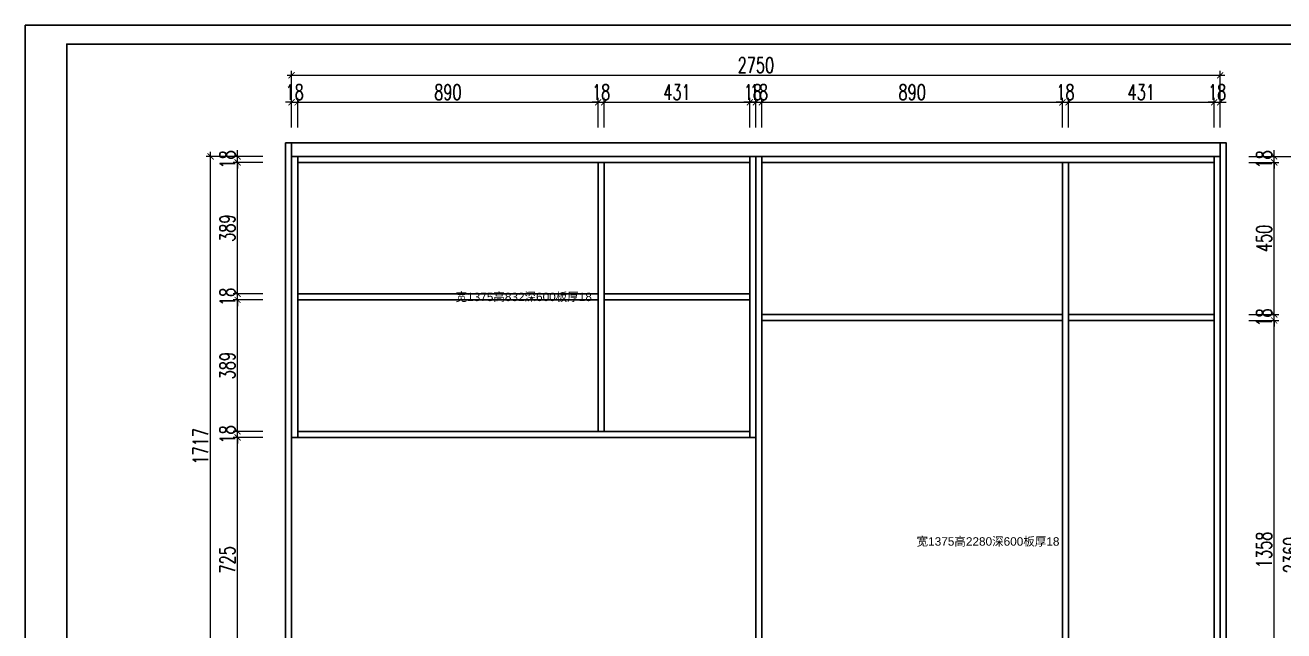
# Model space of a CAD drawing. Header units: millimetres. Extents: x 102153 to 107767, y -22780 to -14924.
# Drawn here: x 102153 to 105881, y -16717 to -14924 of the extents above; entities that cross this region are included whole.
import ezdxf
from ezdxf.enums import TextEntityAlignment as Align

# ---------------------------------------------------------------- set-up
doc = ezdxf.new("R2010")
doc.units = ezdxf.units.MM
doc.header["$LTSCALE"] = 2
for name, color, linetype in [('0-标注', 7, 'Continuous'), ('Layer_CabinetText', 3, 'Continuous'), ('y-打印层', 7, 'Continuous'), ('图框', 7, 'Continuous'), ('柜体', 7, 'Continuous'), ('柜体结构', 255, 'Continuous')]:
    doc.layers.add(name, color=color, linetype=linetype)
doc.styles.add('DIMTEXT', font='simplex.shx', dxfattribs={"width": 0.7, "bigfont": 'gbcbig.shx'})
doc.styles.get("Standard").update_dxf_attribs({"font": 'arial.ttf'})
doc.styles.add('上品专用', font='SimSun.ttf')
doc.styles.add('图纸目录', font='SimSun.ttf', dxfattribs={"width": 0.7})
doc.styles.add('文字', font='SimSun.ttf', dxfattribs={"width": 0.7})
doc.dimstyles.new('雷神标注', dxfattribs={"dimscale": 15, "dimtxt": 3, "dimasz": 1.2, "dimexe": 0.9, "dimexo": 1, "dimgap": 0.5, "dimtad": 1, "dimdec": 0, "dimzin": 13, "dimdsep": 46, "dimtxsty": 'DIMTEXT', "dimblk1": 'ARCHTICK', "dimblk2": 'ARCHTICK', "dimsah": 1, "dimcen": 2, "dimdle": 0.9, "dimclrd": 1, "dimclre": 1, "dimclrt": 1, "dimadec": 1, "dimazin": 0, "dimtfac": 1, "dimtdec": 0, "dimtix": 1, "dimtmove": 1, "dimatfit": 3, "dimfxl": 5, "dimfxlon": 1, "dimtolj": 1, "dimtzin": 13, "dimlwd": 5, "dimlwe": 5, "dimarcsym": 0})

# ---------------------------------------------------------------- blocks, each defined once
blk = doc.blocks.new('_ARCHTICK')
at = {"color": 0, "linetype": 'ByBlock', "const_width": 0.15}
blk.add_lwpolyline([(-0.5, -0.5), (0.5, 0.5)], dxfattribs=at)
blk = doc.blocks.new('*D16')
at = {"layer": '0-标注', "color": 1, "lineweight": 5, "transparency": 16777216}
for p, q in [((102782.5, -16882.5), (102782.5, -16130.5)), ((102857.5, -16144), (102769, -16144)), ((102857.5, -16869), (102769, -16869))]:
    blk.add_line(p, q, dxfattribs=at)
at = {"layer": 'Defpoints', "color": 0, "transparency": 16777216}
for p in [(102782.5, -16144), (102942.5, -16144), (102942.5, -16869)]:
    blk.add_point(p, dxfattribs=at)
at = {"layer": '0-标注', "color": 1, "lineweight": 5, "transparency": 16777216, "xscale": 17.99999999999999, "yscale": 17.99999999999999, "zscale": 17.99999999999999}
for p, rotation in [((102782.5, -16144), 90), ((102782.5, -16869), 270)]:
    blk.add_blockref('_ARCHTICK', p, dxfattribs=dict(at, rotation=rotation))
at = {"layer": '0-标注', "color": 1, "transparency": 16777216, "insert": (102752.5, -16506.5), "char_height": 45, "attachment_point": 5, "rotation": 90, "style": 'DIMTEXT'}
blk.add_mtext('\\A1;725', dxfattribs=at)
blk = doc.blocks.new('*D17')
at = {"layer": '0-标注', "color": 1, "lineweight": 5, "transparency": 16777216}
for p, q in [((102857.5, -16126), (102769, -16126)), ((102782.5, -16126), (102782.5, -16108)), ((102782.5, -16144), (102782.5, -16126)), ((102857.5, -16144), (102769, -16144)), ((102782.5, -16144), (102782.5, -16162))]:
    blk.add_line(p, q, dxfattribs=at)
at = {"layer": 'Defpoints', "color": 0, "transparency": 16777216}
for p in [(102782.5, -16126), (102942.5, -16126), (102942.5, -16144)]:
    blk.add_point(p, dxfattribs=at)
at = {"layer": '0-标注', "color": 1, "lineweight": 5, "transparency": 16777216, "xscale": 17.99999999999999, "yscale": 17.99999999999999, "zscale": 17.99999999999999}
for p, rotation in [((102782.5, -16126), 270), ((102782.5, -16144), 90)]:
    blk.add_blockref('_ARCHTICK', p, dxfattribs=dict(at, rotation=rotation))
at = {"layer": '0-标注', "color": 1, "transparency": 16777216, "insert": (102752.5, -16135), "char_height": 45, "attachment_point": 5, "rotation": 90, "style": 'DIMTEXT'}
blk.add_mtext('\\A1;18', dxfattribs=at)
blk = doc.blocks.new('*D18')
at = {"layer": '0-标注', "color": 1, "lineweight": 5, "transparency": 16777216}
for p, q in [((102782.5, -16139.5), (102782.5, -15723.5)), ((102857.5, -15737), (102769, -15737)), ((102857.5, -16126), (102769, -16126))]:
    blk.add_line(p, q, dxfattribs=at)
at = {"layer": 'Defpoints', "color": 0, "transparency": 16777216}
for p in [(102782.5, -15737), (102942.5, -15737), (102942.5, -16126)]:
    blk.add_point(p, dxfattribs=at)
at = {"layer": '0-标注', "color": 1, "lineweight": 5, "transparency": 16777216, "xscale": 17.99999999999999, "yscale": 17.99999999999999, "zscale": 17.99999999999999}
for p, rotation in [((102782.5, -15737), 90), ((102782.5, -16126), 270)]:
    blk.add_blockref('_ARCHTICK', p, dxfattribs=dict(at, rotation=rotation))
at = {"layer": '0-标注', "color": 1, "transparency": 16777216, "insert": (102752.5, -15931.5), "char_height": 45, "attachment_point": 5, "rotation": 90, "style": 'DIMTEXT'}
blk.add_mtext('\\A1;389', dxfattribs=at)
blk = doc.blocks.new('*D19')
at = {"layer": '0-标注', "color": 1, "lineweight": 5, "transparency": 16777216}
for p, q in [((102857.5, -15719), (102769, -15719)), ((102782.5, -15719), (102782.5, -15701)), ((102782.5, -15737), (102782.5, -15719)), ((102857.5, -15737), (102769, -15737)), ((102782.5, -15737), (102782.5, -15755))]:
    blk.add_line(p, q, dxfattribs=at)
at = {"layer": 'Defpoints', "color": 0, "transparency": 16777216}
for p in [(102782.5, -15719), (102942.5, -15719), (102942.5, -15737)]:
    blk.add_point(p, dxfattribs=at)
at = {"layer": '0-标注', "color": 1, "lineweight": 5, "transparency": 16777216, "xscale": 17.99999999999999, "yscale": 17.99999999999999, "zscale": 17.99999999999999}
for p, rotation in [((102782.5, -15719), 270), ((102782.5, -15737), 90)]:
    blk.add_blockref('_ARCHTICK', p, dxfattribs=dict(at, rotation=rotation))
at = {"layer": '0-标注', "color": 1, "transparency": 16777216, "insert": (102752.5, -15728), "char_height": 45, "attachment_point": 5, "rotation": 90, "style": 'DIMTEXT'}
blk.add_mtext('\\A1;18', dxfattribs=at)
blk = doc.blocks.new('*D20')
at = {"layer": '0-标注', "color": 1, "lineweight": 5, "transparency": 16777216}
for p, q in [((102782.5, -15732.5), (102782.5, -15316.5)), ((102857.5, -15330), (102769, -15330)), ((102857.5, -15719), (102769, -15719))]:
    blk.add_line(p, q, dxfattribs=at)
at = {"layer": 'Defpoints', "color": 0, "transparency": 16777216}
for p in [(102782.5, -15330), (102942.5, -15330), (102942.5, -15719)]:
    blk.add_point(p, dxfattribs=at)
at = {"layer": '0-标注', "color": 1, "lineweight": 5, "transparency": 16777216, "xscale": 17.99999999999999, "yscale": 17.99999999999999, "zscale": 17.99999999999999}
for p, rotation in [((102782.5, -15330), 90), ((102782.5, -15719), 270)]:
    blk.add_blockref('_ARCHTICK', p, dxfattribs=dict(at, rotation=rotation))
at = {"layer": '0-标注', "color": 1, "transparency": 16777216, "insert": (102752.5, -15524.5), "char_height": 45, "attachment_point": 5, "rotation": 90, "style": 'DIMTEXT'}
blk.add_mtext('\\A1;389', dxfattribs=at)
blk = doc.blocks.new('*D21')
at = {"layer": '0-标注', "color": 1, "lineweight": 5, "transparency": 16777216}
for p, q in [((102857.5, -15312), (102769, -15312)), ((102782.5, -15312), (102782.5, -15294)), ((102782.5, -15330), (102782.5, -15312)), ((102857.5, -15330), (102769, -15330)), ((102782.5, -15330), (102782.5, -15348))]:
    blk.add_line(p, q, dxfattribs=at)
at = {"layer": 'Defpoints', "color": 0, "transparency": 16777216}
for p in [(102782.5, -15312), (102942.5, -15312), (102942.5, -15330)]:
    blk.add_point(p, dxfattribs=at)
at = {"layer": '0-标注', "color": 1, "lineweight": 5, "transparency": 16777216, "xscale": 17.99999999999999, "yscale": 17.99999999999999, "zscale": 17.99999999999999}
for p, rotation in [((102782.5, -15312), 270), ((102782.5, -15330), 90)]:
    blk.add_blockref('_ARCHTICK', p, dxfattribs=dict(at, rotation=rotation))
at = {"layer": '0-标注', "color": 1, "transparency": 16777216, "insert": (102752.5, -15321), "char_height": 45, "attachment_point": 5, "rotation": 90, "style": 'DIMTEXT'}
blk.add_mtext('\\A1;18', dxfattribs=at)
blk = doc.blocks.new('*D22')
at = {"layer": '0-标注', "color": 1, "lineweight": 5, "transparency": 16777216}
for p, q in [((102777.5, -15312), (102689, -15312)), ((102702.5, -17042.5), (102702.5, -15298.5)), ((102777.5, -17029), (102689, -17029))]:
    blk.add_line(p, q, dxfattribs=at)
at = {"layer": 'Defpoints', "color": 0, "transparency": 16777216}
for p in [(102702.5, -15312), (102942.5, -15312), (102942.5, -17029)]:
    blk.add_point(p, dxfattribs=at)
at = {"layer": '0-标注', "color": 1, "lineweight": 5, "transparency": 16777216, "xscale": 17.99999999999999, "yscale": 17.99999999999999, "zscale": 17.99999999999999}
for p, rotation in [((102702.5, -15312), 90), ((102702.5, -17029), 270)]:
    blk.add_blockref('_ARCHTICK', p, dxfattribs=dict(at, rotation=rotation))
at = {"layer": '0-标注', "color": 1, "transparency": 16777216, "insert": (102672.5, -16170.5), "char_height": 45, "attachment_point": 5, "rotation": 90, "style": 'DIMTEXT'}
blk.add_mtext('\\A1;1717', dxfattribs=at)
blk = doc.blocks.new('*D23')
at = {"layer": '0-标注', "color": 1, "lineweight": 5, "transparency": 16777216}
for p, q in [((102942.5, -15152), (102924.5, -15152)), ((102942.5, -15227), (102942.5, -15138.5)), ((102942.5, -15152), (102960.5, -15152)), ((102960.5, -15227), (102960.5, -15138.5)), ((102960.5, -15152), (102978.5, -15152))]:
    blk.add_line(p, q, dxfattribs=at)
at = {"layer": 'Defpoints', "color": 0, "transparency": 16777216}
for p in [(102960.5, -15152), (102942.5, -15312), (102960.5, -15312)]:
    blk.add_point(p, dxfattribs=at)
at = {"layer": '0-标注', "color": 1, "lineweight": 5, "transparency": 16777216, "xscale": 17.99999999999999, "yscale": 17.99999999999999, "zscale": 17.99999999999999}
blk.add_blockref('_ARCHTICK', (102942.5, -15152), dxfattribs=at)
at = {"layer": '0-标注', "color": 1, "lineweight": 5, "transparency": 16777216, "xscale": 17.99999999999999, "yscale": 17.99999999999999, "zscale": 17.99999999999999, "rotation": 180}
blk.add_blockref('_ARCHTICK', (102960.5, -15152), dxfattribs=at)
at = {"layer": '0-标注', "color": 1, "transparency": 16777216, "insert": (102951.5, -15122), "char_height": 45, "attachment_point": 5, "style": 'DIMTEXT'}
blk.add_mtext('\\A1;18', dxfattribs=at)
blk = doc.blocks.new('*D24')
at = {"layer": '0-标注', "color": 1, "lineweight": 5, "transparency": 16777216}
for p, q in [((102947, -15152), (103863.7, -15152)), ((102960.5, -15227), (102960.5, -15138.5)), ((103850.2, -15227), (103850.2, -15138.5))]:
    blk.add_line(p, q, dxfattribs=at)
at = {"layer": 'Defpoints', "color": 0, "transparency": 16777216}
for p in [(103850.2, -15152), (102960.5, -15312), (103850.2, -15312)]:
    blk.add_point(p, dxfattribs=at)
at = {"layer": '0-标注', "color": 1, "lineweight": 5, "transparency": 16777216, "xscale": 17.99999999999999, "yscale": 17.99999999999999, "zscale": 17.99999999999999, "rotation": 180}
blk.add_blockref('_ARCHTICK', (102960.5, -15152), dxfattribs=at)
at = {"layer": '0-标注', "color": 1, "lineweight": 5, "transparency": 16777216, "xscale": 17.99999999999999, "yscale": 17.99999999999999, "zscale": 17.99999999999999}
blk.add_blockref('_ARCHTICK', (103850.2, -15152), dxfattribs=at)
at = {"layer": '0-标注', "color": 1, "transparency": 16777216, "insert": (103405.3, -15122), "char_height": 45, "attachment_point": 5, "style": 'DIMTEXT'}
blk.add_mtext('\\A1;890', dxfattribs=at)
blk = doc.blocks.new('*D25')
at = {"layer": '0-标注', "color": 1, "lineweight": 5, "transparency": 16777216}
for p, q in [((103850.2, -15152), (103832.2, -15152)), ((103850.2, -15227), (103850.2, -15138.5)), ((103850.2, -15152), (103868.2, -15152)), ((103868.2, -15227), (103868.2, -15138.5)), ((103868.2, -15152), (103886.2, -15152))]:
    blk.add_line(p, q, dxfattribs=at)
at = {"layer": 'Defpoints', "color": 0, "transparency": 16777216}
for p in [(103868.2, -15152), (103850.2, -15312), (103868.2, -15312)]:
    blk.add_point(p, dxfattribs=at)
at = {"layer": '0-标注', "color": 1, "lineweight": 5, "transparency": 16777216, "xscale": 17.99999999999999, "yscale": 17.99999999999999, "zscale": 17.99999999999999}
blk.add_blockref('_ARCHTICK', (103850.2, -15152), dxfattribs=at)
at = {"layer": '0-标注', "color": 1, "lineweight": 5, "transparency": 16777216, "xscale": 17.99999999999999, "yscale": 17.99999999999999, "zscale": 17.99999999999999, "rotation": 180}
blk.add_blockref('_ARCHTICK', (103868.2, -15152), dxfattribs=at)
at = {"layer": '0-标注', "color": 1, "transparency": 16777216, "insert": (103859.2, -15122), "char_height": 45, "attachment_point": 5, "style": 'DIMTEXT'}
blk.add_mtext('\\A1;18', dxfattribs=at)
blk = doc.blocks.new('*D26')
at = {"layer": '0-标注', "color": 1, "lineweight": 5, "transparency": 16777216}
for p, q in [((103854.7, -15152), (104313, -15152)), ((103868.2, -15227), (103868.2, -15138.5)), ((104299.5, -15227), (104299.5, -15138.5))]:
    blk.add_line(p, q, dxfattribs=at)
at = {"layer": 'Defpoints', "color": 0, "transparency": 16777216}
for p in [(104299.5, -15152), (103868.2, -15312), (104299.5, -15312)]:
    blk.add_point(p, dxfattribs=at)
at = {"layer": '0-标注', "color": 1, "lineweight": 5, "transparency": 16777216, "xscale": 17.99999999999999, "yscale": 17.99999999999999, "zscale": 17.99999999999999, "rotation": 180}
blk.add_blockref('_ARCHTICK', (103868.2, -15152), dxfattribs=at)
at = {"layer": '0-标注', "color": 1, "lineweight": 5, "transparency": 16777216, "xscale": 17.99999999999999, "yscale": 17.99999999999999, "zscale": 17.99999999999999}
blk.add_blockref('_ARCHTICK', (104299.5, -15152), dxfattribs=at)
at = {"layer": '0-标注', "color": 1, "transparency": 16777216, "insert": (104083.8, -15122), "char_height": 45, "attachment_point": 5, "style": 'DIMTEXT'}
blk.add_mtext('\\A1;431', dxfattribs=at)
blk = doc.blocks.new('*D27')
at = {"layer": '0-标注', "color": 1, "lineweight": 5, "transparency": 16777216}
for p, q in [((104299.5, -15152), (104281.5, -15152)), ((104299.5, -15227), (104299.5, -15138.5)), ((104299.5, -15152), (104317.5, -15152)), ((104317.5, -15227), (104317.5, -15138.5)), ((104317.5, -15152), (104335.5, -15152))]:
    blk.add_line(p, q, dxfattribs=at)
at = {"layer": 'Defpoints', "color": 0, "transparency": 16777216}
for p in [(104317.5, -15152), (104299.5, -15312), (104317.5, -15312)]:
    blk.add_point(p, dxfattribs=at)
at = {"layer": '0-标注', "color": 1, "lineweight": 5, "transparency": 16777216, "xscale": 17.99999999999999, "yscale": 17.99999999999999, "zscale": 17.99999999999999}
blk.add_blockref('_ARCHTICK', (104299.5, -15152), dxfattribs=at)
at = {"layer": '0-标注', "color": 1, "lineweight": 5, "transparency": 16777216, "xscale": 17.99999999999999, "yscale": 17.99999999999999, "zscale": 17.99999999999999, "rotation": 180}
blk.add_blockref('_ARCHTICK', (104317.5, -15152), dxfattribs=at)
at = {"layer": '0-标注', "color": 1, "transparency": 16777216, "insert": (104308.5, -15122), "char_height": 45, "attachment_point": 5, "style": 'DIMTEXT'}
blk.add_mtext('\\A1;18', dxfattribs=at)
blk = doc.blocks.new('*D28')
at = {"layer": '0-标注', "color": 1, "lineweight": 5, "transparency": 16777216}
for p, q in [((104317.5, -15152), (104299.5, -15152)), ((104317.5, -15227), (104317.5, -15138.5)), ((104317.5, -15152), (104335.5, -15152)), ((104335.5, -15227), (104335.5, -15138.5)), ((104335.5, -15152), (104353.5, -15152))]:
    blk.add_line(p, q, dxfattribs=at)
at = {"layer": 'Defpoints', "color": 0, "transparency": 16777216}
for p in [(104335.5, -15152), (104317.5, -15312), (104335.5, -15312)]:
    blk.add_point(p, dxfattribs=at)
at = {"layer": '0-标注', "color": 1, "lineweight": 5, "transparency": 16777216, "xscale": 17.99999999999999, "yscale": 17.99999999999999, "zscale": 17.99999999999999}
blk.add_blockref('_ARCHTICK', (104317.5, -15152), dxfattribs=at)
at = {"layer": '0-标注', "color": 1, "lineweight": 5, "transparency": 16777216, "xscale": 17.99999999999999, "yscale": 17.99999999999999, "zscale": 17.99999999999999, "rotation": 180}
blk.add_blockref('_ARCHTICK', (104335.5, -15152), dxfattribs=at)
at = {"layer": '0-标注', "color": 1, "transparency": 16777216, "insert": (104326.5, -15122), "char_height": 45, "attachment_point": 5, "style": 'DIMTEXT'}
blk.add_mtext('\\A1;18', dxfattribs=at)
blk = doc.blocks.new('*D29')
at = {"layer": '0-标注', "color": 1, "lineweight": 5, "transparency": 16777216}
for p, q in [((104322, -15152), (105238.7, -15152)), ((104335.5, -15227), (104335.5, -15138.5)), ((105225.2, -15227), (105225.2, -15138.5))]:
    blk.add_line(p, q, dxfattribs=at)
at = {"layer": 'Defpoints', "color": 0, "transparency": 16777216}
for p in [(105225.2, -15152), (104335.5, -15312), (105225.2, -15312)]:
    blk.add_point(p, dxfattribs=at)
at = {"layer": '0-标注', "color": 1, "lineweight": 5, "transparency": 16777216, "xscale": 17.99999999999999, "yscale": 17.99999999999999, "zscale": 17.99999999999999, "rotation": 180}
blk.add_blockref('_ARCHTICK', (104335.5, -15152), dxfattribs=at)
at = {"layer": '0-标注', "color": 1, "lineweight": 5, "transparency": 16777216, "xscale": 17.99999999999999, "yscale": 17.99999999999999, "zscale": 17.99999999999999}
blk.add_blockref('_ARCHTICK', (105225.2, -15152), dxfattribs=at)
at = {"layer": '0-标注', "color": 1, "transparency": 16777216, "insert": (104780.3, -15122), "char_height": 45, "attachment_point": 5, "style": 'DIMTEXT'}
blk.add_mtext('\\A1;890', dxfattribs=at)
blk = doc.blocks.new('*D30')
at = {"layer": '0-标注', "color": 1, "lineweight": 5, "transparency": 16777216}
for p, q in [((105225.2, -15152), (105207.2, -15152)), ((105225.2, -15227), (105225.2, -15138.5)), ((105225.2, -15152), (105243.2, -15152)), ((105243.2, -15227), (105243.2, -15138.5)), ((105243.2, -15152), (105261.2, -15152))]:
    blk.add_line(p, q, dxfattribs=at)
at = {"layer": 'Defpoints', "color": 0, "transparency": 16777216}
for p in [(105243.2, -15152), (105225.2, -15312), (105243.2, -15312)]:
    blk.add_point(p, dxfattribs=at)
at = {"layer": '0-标注', "color": 1, "lineweight": 5, "transparency": 16777216, "xscale": 17.99999999999999, "yscale": 17.99999999999999, "zscale": 17.99999999999999}
blk.add_blockref('_ARCHTICK', (105225.2, -15152), dxfattribs=at)
at = {"layer": '0-标注', "color": 1, "lineweight": 5, "transparency": 16777216, "xscale": 17.99999999999999, "yscale": 17.99999999999999, "zscale": 17.99999999999999, "rotation": 180}
blk.add_blockref('_ARCHTICK', (105243.2, -15152), dxfattribs=at)
at = {"layer": '0-标注', "color": 1, "transparency": 16777216, "insert": (105234.2, -15122), "char_height": 45, "attachment_point": 5, "style": 'DIMTEXT'}
blk.add_mtext('\\A1;18', dxfattribs=at)
blk = doc.blocks.new('*D31')
at = {"layer": '0-标注', "color": 1, "lineweight": 5, "transparency": 16777216}
for p, q in [((105229.7, -15152), (105688, -15152)), ((105243.2, -15227), (105243.2, -15138.5)), ((105674.5, -15227), (105674.5, -15138.5))]:
    blk.add_line(p, q, dxfattribs=at)
at = {"layer": 'Defpoints', "color": 0, "transparency": 16777216}
for p in [(105674.5, -15152), (105243.2, -15312), (105674.5, -15312)]:
    blk.add_point(p, dxfattribs=at)
at = {"layer": '0-标注', "color": 1, "lineweight": 5, "transparency": 16777216, "xscale": 17.99999999999999, "yscale": 17.99999999999999, "zscale": 17.99999999999999, "rotation": 180}
blk.add_blockref('_ARCHTICK', (105243.2, -15152), dxfattribs=at)
at = {"layer": '0-标注', "color": 1, "lineweight": 5, "transparency": 16777216, "xscale": 17.99999999999999, "yscale": 17.99999999999999, "zscale": 17.99999999999999}
blk.add_blockref('_ARCHTICK', (105674.5, -15152), dxfattribs=at)
at = {"layer": '0-标注', "color": 1, "transparency": 16777216, "insert": (105458.8, -15122), "char_height": 45, "attachment_point": 5, "style": 'DIMTEXT'}
blk.add_mtext('\\A1;431', dxfattribs=at)
blk = doc.blocks.new('*D32')
at = {"layer": '0-标注', "color": 1, "lineweight": 5, "transparency": 16777216}
for p, q in [((105674.5, -15152), (105656.5, -15152)), ((105674.5, -15227), (105674.5, -15138.5)), ((105674.5, -15152), (105692.5, -15152)), ((105692.5, -15227), (105692.5, -15138.5)), ((105692.5, -15152), (105710.5, -15152))]:
    blk.add_line(p, q, dxfattribs=at)
at = {"layer": 'Defpoints', "color": 0, "transparency": 16777216}
for p in [(105692.5, -15152), (105674.5, -15312), (105692.5, -15312)]:
    blk.add_point(p, dxfattribs=at)
at = {"layer": '0-标注', "color": 1, "lineweight": 5, "transparency": 16777216, "xscale": 17.99999999999999, "yscale": 17.99999999999999, "zscale": 17.99999999999999}
blk.add_blockref('_ARCHTICK', (105674.5, -15152), dxfattribs=at)
at = {"layer": '0-标注', "color": 1, "lineweight": 5, "transparency": 16777216, "xscale": 17.99999999999999, "yscale": 17.99999999999999, "zscale": 17.99999999999999, "rotation": 180}
blk.add_blockref('_ARCHTICK', (105692.5, -15152), dxfattribs=at)
at = {"layer": '0-标注', "color": 1, "transparency": 16777216, "insert": (105683.5, -15122), "char_height": 45, "attachment_point": 5, "style": 'DIMTEXT'}
blk.add_mtext('\\A1;18', dxfattribs=at)
blk = doc.blocks.new('*D33')
at = {"layer": '0-标注', "color": 1, "lineweight": 5, "transparency": 16777216}
for p, q in [((102942.5, -15147), (102942.5, -15058.5)), ((105692.5, -15147), (105692.5, -15058.5)), ((102929, -15072), (105706, -15072))]:
    blk.add_line(p, q, dxfattribs=at)
at = {"layer": 'Defpoints', "color": 0, "transparency": 16777216}
for p in [(105692.5, -15072), (102942.5, -15312), (105692.5, -15312)]:
    blk.add_point(p, dxfattribs=at)
at = {"layer": '0-标注', "color": 1, "lineweight": 5, "transparency": 16777216, "xscale": 17.99999999999999, "yscale": 17.99999999999999, "zscale": 17.99999999999999, "rotation": 180}
blk.add_blockref('_ARCHTICK', (102942.5, -15072), dxfattribs=at)
at = {"layer": '0-标注', "color": 1, "lineweight": 5, "transparency": 16777216, "xscale": 17.99999999999999, "yscale": 17.99999999999999, "zscale": 17.99999999999999}
blk.add_blockref('_ARCHTICK', (105692.5, -15072), dxfattribs=at)
at = {"layer": '0-标注', "color": 1, "transparency": 16777216, "insert": (104317.5, -15042), "char_height": 45, "attachment_point": 5, "style": 'DIMTEXT'}
blk.add_mtext('\\A1;2750', dxfattribs=at)
blk = doc.blocks.new('*D38')
at = {"layer": '0-标注', "color": 1, "lineweight": 5, "transparency": 16777216}
for p, q in [((105777.5, -15798), (105866, -15798)), ((105852.5, -17169.5), (105852.5, -15784.5)), ((105777.5, -17156), (105866, -17156))]:
    blk.add_line(p, q, dxfattribs=at)
at = {"layer": 'Defpoints', "color": 0, "transparency": 16777216}
for p in [(105692.5, -15798), (105852.5, -15798), (105692.5, -17156)]:
    blk.add_point(p, dxfattribs=at)
at = {"layer": '0-标注', "color": 1, "lineweight": 5, "transparency": 16777216, "xscale": 17.99999999999999, "yscale": 17.99999999999999, "zscale": 17.99999999999999}
for p, rotation in [((105852.5, -15798), 90), ((105852.5, -17156), 270)]:
    blk.add_blockref('_ARCHTICK', p, dxfattribs=dict(at, rotation=rotation))
at = {"layer": '0-标注', "color": 1, "transparency": 16777216, "insert": (105822.5, -16477), "char_height": 45, "attachment_point": 5, "rotation": 90, "style": 'DIMTEXT'}
blk.add_mtext('\\A1;1358', dxfattribs=at)
blk = doc.blocks.new('*D39')
at = {"layer": '0-标注', "color": 1, "lineweight": 5, "transparency": 16777216}
for p, q in [((105852.5, -15780), (105852.5, -15762)), ((105777.5, -15780), (105866, -15780)), ((105777.5, -15798), (105866, -15798)), ((105852.5, -15798), (105852.5, -15780)), ((105852.5, -15798), (105852.5, -15816))]:
    blk.add_line(p, q, dxfattribs=at)
at = {"layer": 'Defpoints', "color": 0, "transparency": 16777216}
for p in [(105692.5, -15780), (105692.5, -15798), (105852.5, -15780)]:
    blk.add_point(p, dxfattribs=at)
at = {"layer": '0-标注', "color": 1, "lineweight": 5, "transparency": 16777216, "xscale": 17.99999999999999, "yscale": 17.99999999999999, "zscale": 17.99999999999999}
for p, rotation in [((105852.5, -15780), 270), ((105852.5, -15798), 90)]:
    blk.add_blockref('_ARCHTICK', p, dxfattribs=dict(at, rotation=rotation))
at = {"layer": '0-标注', "color": 1, "transparency": 16777216, "insert": (105822.5, -15789), "char_height": 45, "attachment_point": 5, "rotation": 90, "style": 'DIMTEXT'}
blk.add_mtext('\\A1;18', dxfattribs=at)
blk = doc.blocks.new('*D40')
at = {"layer": '0-标注', "color": 1, "lineweight": 5, "transparency": 16777216}
for p, q in [((105852.5, -15793.5), (105852.5, -15316.5)), ((105777.5, -15330), (105866, -15330)), ((105777.5, -15780), (105866, -15780))]:
    blk.add_line(p, q, dxfattribs=at)
at = {"layer": 'Defpoints', "color": 0, "transparency": 16777216}
for p in [(105692.5, -15330), (105852.5, -15330), (105692.5, -15780)]:
    blk.add_point(p, dxfattribs=at)
at = {"layer": '0-标注', "color": 1, "lineweight": 5, "transparency": 16777216, "xscale": 17.99999999999999, "yscale": 17.99999999999999, "zscale": 17.99999999999999}
for p, rotation in [((105852.5, -15330), 90), ((105852.5, -15780), 270)]:
    blk.add_blockref('_ARCHTICK', p, dxfattribs=dict(at, rotation=rotation))
at = {"layer": '0-标注', "color": 1, "transparency": 16777216, "insert": (105822.5, -15555), "char_height": 45, "attachment_point": 5, "rotation": 90, "style": 'DIMTEXT'}
blk.add_mtext('\\A1;450', dxfattribs=at)
blk = doc.blocks.new('*D41')
at = {"layer": '0-标注', "color": 1, "lineweight": 5, "transparency": 16777216}
for p, q in [((105777.5, -15312), (105866, -15312)), ((105852.5, -15312), (105852.5, -15294)), ((105852.5, -15330), (105852.5, -15312)), ((105777.5, -15330), (105866, -15330)), ((105852.5, -15330), (105852.5, -15348))]:
    blk.add_line(p, q, dxfattribs=at)
at = {"layer": 'Defpoints', "color": 0, "transparency": 16777216}
for p in [(105692.5, -15312), (105852.5, -15312), (105692.5, -15330)]:
    blk.add_point(p, dxfattribs=at)
at = {"layer": '0-标注', "color": 1, "lineweight": 5, "transparency": 16777216, "xscale": 17.99999999999999, "yscale": 17.99999999999999, "zscale": 17.99999999999999}
for p, rotation in [((105852.5, -15312), 270), ((105852.5, -15330), 90)]:
    blk.add_blockref('_ARCHTICK', p, dxfattribs=dict(at, rotation=rotation))
at = {"layer": '0-标注', "color": 1, "transparency": 16777216, "insert": (105822.5, -15321), "char_height": 45, "attachment_point": 5, "rotation": 90, "style": 'DIMTEXT'}
blk.add_mtext('\\A1;18', dxfattribs=at)
blk = doc.blocks.new('*D42')
at = {"layer": '0-标注', "color": 1, "lineweight": 5, "transparency": 16777216}
for p, q in [((105857.5, -15312), (105946, -15312)), ((105932.5, -17685.5), (105932.5, -15298.5)), ((105857.5, -17672), (105946, -17672))]:
    blk.add_line(p, q, dxfattribs=at)
at = {"layer": 'Defpoints', "color": 0, "transparency": 16777216}
for p in [(105692.5, -15312), (105932.5, -15312), (105692.5, -17672)]:
    blk.add_point(p, dxfattribs=at)
at = {"layer": '0-标注', "color": 1, "lineweight": 5, "transparency": 16777216, "xscale": 17.99999999999999, "yscale": 17.99999999999999, "zscale": 17.99999999999999}
for p, rotation in [((105932.5, -15312), 90), ((105932.5, -17672), 270)]:
    blk.add_blockref('_ARCHTICK', p, dxfattribs=dict(at, rotation=rotation))
at = {"layer": '0-标注', "color": 1, "transparency": 16777216, "insert": (105902.5, -16492), "char_height": 45, "attachment_point": 5, "rotation": 90, "style": 'DIMTEXT'}
blk.add_mtext('\\A1;2360', dxfattribs=at)
blk = doc.blocks.new('设计图框')
for p, q in [((415, 292), (0, 292)), ((0, 292), (0, 0))]:
    blk.add_line(p, q)
blk.add_lwpolyline([(9.12, 4.11), (359.66, 4.11), (359.66, 287.87), (9.12, 287.87)], close=True)
at = {"layer": 'Defpoints'}
blk.add_line((359.66, 287.87), (9.12, 287.87), dxfattribs=at)
at = {"layer": 'y-打印层', "color": 4}
for p, q in [((0, 292), (415, 292)), ((0, 0), (0, 292))]:
    blk.add_line(p, q, dxfattribs=at)
at = {"color": 2, "style": '文字'}
blk.add_attdef('HL_TK', (0, 292), '', height=0.0000001, dxfattribs=at)
at = {"color": 2, "style": '图纸目录', "width": 0.7, "flags": 8}
for tag, p in [('项目名称', (384.48, 120.05)), ('图纸名称', (384.27, 99.7))]:
    blk.add_attdef(tag, text='', height=2.57, dxfattribs=at).set_placement(p, align=Align.CENTER)
at = {"color": 2, "width": 0.7, "flags": 8}
for tag, p, style in [('设计', (385.58, 85.95), '图纸目录'), ('制图', (385.58, 75.51), '图纸目录'), ('图别', (385.58, 54.62), '图纸目录'), ('图号', (385.54, 44.77), '上品专用'), ('比例', (385.38, 33.93), '上品专用'), ('面积', (385.38, 23.06), '上品专用'), ('序号', (385.38, 13.04), '上品专用')]:
    blk.add_attdef(tag, p, '', height=2.57, dxfattribs=dict(at, style=style))

msp = doc.modelspace()

# ---------------------------------------------------------------- linework, layer by layer
at = {"layer": '0-标注'}
msp.add_lwpolyline([(102924.5, -17672), (105710.5, -17672), (105710.5, -15272), (102924.5, -15272)], close=True, dxfattribs=at)
at = {"layer": '柜体'}
for p, q in [((102942.5, -17672), (102942.5, -15272)), ((105692.5, -17672), (105692.5, -15272)), ((102942.5, -15312), (105692.5, -15312)), ((102942.5, -16144), (104317.5, -16144))]:
    msp.add_line(p, q, dxfattribs=at)
at = {"layer": '柜体结构'}
for points in [[(102942.5, -16144), (102960.5, -16144), (102960.5, -15312), (102942.5, -15312)], [(102960.5, -15330), (104299.5, -15330), (104299.5, -15312), (102960.5, -15312)], [(104299.5, -16144), (104317.5, -16144), (104317.5, -15312), (104299.5, -15312)], [(104317.5, -17672), (104317.5, -15312), (104335.5, -15312), (104335.5, -17672)], [(104335.5, -15330), (105674.5, -15330), (105674.5, -15312), (104335.5, -15312)], [(105674.5, -17672), (105674.5, -15312), (105692.5, -15312), (105692.5, -17672)], [(103850.2, -16126), (103868.2, -16126), (103868.2, -15330), (103850.2, -15330)], [(105225.2, -17574), (105243.2, -17574), (105243.2, -15330), (105225.2, -15330)], [(102960.5, -15737), (103850.2, -15737), (103850.2, -15719), (102960.5, -15719)], [(103868.2, -15737), (104299.5, -15737), (104299.5, -15719), (103868.2, -15719)], [(104335.5, -15798), (105225.2, -15798), (105225.2, -15780), (104335.5, -15780)], [(105243.2, -15798), (105674.5, -15798), (105674.5, -15780), (105243.2, -15780)], [(102960.5, -16144), (104299.5, -16144), (104299.5, -16126), (102960.5, -16126)]]:
    msp.add_lwpolyline(points, close=True, dxfattribs=at)

# ---------------------------------------------------------------- block references
at = {"layer": '图框', "xscale": 13.52730824190279, "yscale": 13.52730824190279, "zscale": 13.52730824190279}
msp.add_blockref('设计图框', (102153.4, -18873.7), dxfattribs=at)

# ---------------------------------------------------------------- texts
at = {"layer": 'Layer_CabinetText'}
for s, p in [('宽1375高832深600板厚18', (103630, -15728)), ('宽1375高2280深600板厚18', (105005, -16452))]:
    msp.add_text(s, height=25, dxfattribs=at).set_placement(p, align=Align.MIDDLE_CENTER)

# ---------------------------------------------------------------- dimensions: what is measured, and where the dimension line sits
at = {"layer": '0-标注'}
for p1, p2, distance, picture, middle in [((102942.5, -15312), (105692.5, -15312), 240, '*D33', (104317.5, -15042)), ((102942.5, -15312), (102960.5, -15312), 160, '*D23', (102951.5, -15122)), ((102960.5, -15312), (103850.2, -15312), 160, '*D24', (103405.3, -15122)), ((103850.2, -15312), (103868.2, -15312), 160, '*D25', (103859.2, -15122)), ((103868.2, -15312), (104299.5, -15312), 160, '*D26', (104083.8, -15122)), ((104299.5, -15312), (104317.5, -15312), 160, '*D27', (104308.5, -15122)), ((104317.5, -15312), (104335.5, -15312), 160, '*D28', (104326.5, -15122)), ((104335.5, -15312), (105225.2, -15312), 160, '*D29', (104780.3, -15122)), ((105225.2, -15312), (105243.2, -15312), 160, '*D30', (105234.2, -15122)), ((105243.2, -15312), (105674.5, -15312), 160, '*D31', (105458.8, -15122)), ((105674.5, -15312), (105692.5, -15312), 160, '*D32', (105683.5, -15122)), ((102942.5, -17029), (102942.5, -15312), 240, '*D22', (102672.5, -16170.5)), ((102942.5, -15330), (102942.5, -15312), 160, '*D21', (102752.5, -15321)), ((102942.5, -15719), (102942.5, -15330), 160, '*D20', (102752.5, -15524.5)), ((105692.5, -15330), (105692.5, -15312), -160, '*D41', (105822.5, -15321)), ((105692.5, -17672), (105692.5, -15312), -240, '*D42', (105902.5, -16492)), ((105692.5, -15780), (105692.5, -15330), -160, '*D40', (105822.5, -15555)), ((102942.5, -15737), (102942.5, -15719), 160, '*D19', (102752.5, -15728)), ((102942.5, -16126), (102942.5, -15737), 160, '*D18', (102752.5, -15931.5)), ((105692.5, -15798), (105692.5, -15780), -160, '*D39', (105822.5, -15789)), ((105692.5, -17156), (105692.5, -15798), -160, '*D38', (105822.5, -16477)), ((102942.5, -16144), (102942.5, -16126), 160, '*D17', (102752.5, -16135)), ((102942.5, -16869), (102942.5, -16144), 160, '*D16', (102752.5, -16506.5))]:
    dim = msp.add_aligned_dim(p1=p1, p2=p2, distance=distance, dimstyle='雷神标注', dxfattribs=at)
    dim.commit()
    dim.dimension.update_dxf_attribs({"geometry": picture, "text_midpoint": middle})

doc.saveas('drawing.dxf')
